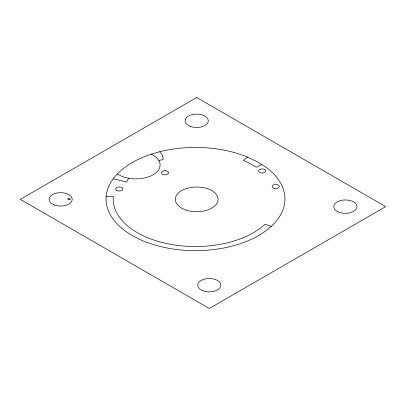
<?xml version="1.0" encoding="UTF-8"?>
<svg xmlns="http://www.w3.org/2000/svg" width="406" height="406" viewBox="0 0 406 406"><rect width="100%" height="100%" fill="white"/><g stroke="black" fill="none" stroke-linecap="round" stroke-linejoin="round"><path stroke-width="0.61" d="M117.456 173.951L117.512 173.753C129.742 161.486 146.429 154.813 163.029 150.936A89.401 51.613 0 0 1 247.564 157.107L258.013 162.177L265.986 167.17A89.503 51.674 0 0 1 271.238 226.431L265.676 230.984L259.297 235.165A89.401 51.613 0 0 1 120.963 227.588L119.643 226.406A89.401 51.613 0 0 1 111.751 180.898L114.396 177.26L117.456 173.951A24.182 13.961 0 0 0 153.021 174.808A24.182 13.961 0 0 0 151.534 154.275L151.347 154.214M128.631 178.249L126.56 182.025L113.269 178.807M247.564 157.107L243.407 160.451L248.365 162.679L256.44 167.262L261.682 164.471M67.797 199.793L70.319 198.336M158.807 160.431L163.156 159.66L162.593 155.534L159.756 151.758M106.174 196.281L113.294 196.499A82.266 47.497 0 0 0 125.693 224.224L129.24 227.238A82.266 47.497 0 0 0 254.212 232.288L260.073 228.431L265.194 224.244L271.238 226.431M67.65 198.255L70.319 199.793M196.702 97.521L20.3 199.361L209.298 308.479L385.7 206.639L196.702 97.521M260.388 169.206L259.652 169.53A3.563 2.055 0 0 0 260.951 172.92A3.563 2.055 0 0 0 265.722 170.809A3.563 2.055 0 0 0 260.388 169.206M165.871 170.774L164.948 170.703A3.563 2.055 0 0 0 161.659 171.971A3.563 2.055 0 0 0 162.43 174.215L163.166 174.544A3.563 2.055 0 0 0 168.241 173.55A3.563 2.055 0 0 0 165.871 170.774M116.766 190.424A3.563 2.055 0 0 0 122.729 189.506A3.563 2.055 0 0 0 118.364 186.983A3.563 2.055 0 0 0 116.766 190.424M273.938 188.333A3.563 2.055 0 0 0 279.282 186.552A3.563 2.055 0 0 0 273.938 184.771A3.563 2.055 0 0 0 273.938 188.333M190.13 126.307A11.581 6.689 0 0 0 208.248 121.328A11.581 6.689 0 0 0 191.723 114.761A11.581 6.689 0 0 0 190.13 126.307M337.792 211.688A11.581 6.689 0 0 0 356.752 207.902A11.581 6.689 0 0 0 341.593 200.315A11.581 6.689 0 0 0 337.792 211.688M202.279 290.523A11.581 6.689 0 0 0 220.788 286.052A11.581 6.689 0 0 0 204.832 279.034A11.581 6.689 0 0 0 202.279 290.523M54.83 205.152A11.581 6.689 0 0 0 72.202 199.361A11.581 6.689 0 0 0 54.83 193.571A11.581 6.689 0 0 0 54.83 205.152M186.009 210.054A21.381 12.347 0 0 0 218.083 199.361A21.381 12.347 0 0 0 186.009 188.673A21.381 12.347 0 0 0 186.009 210.054"/></g></svg>
